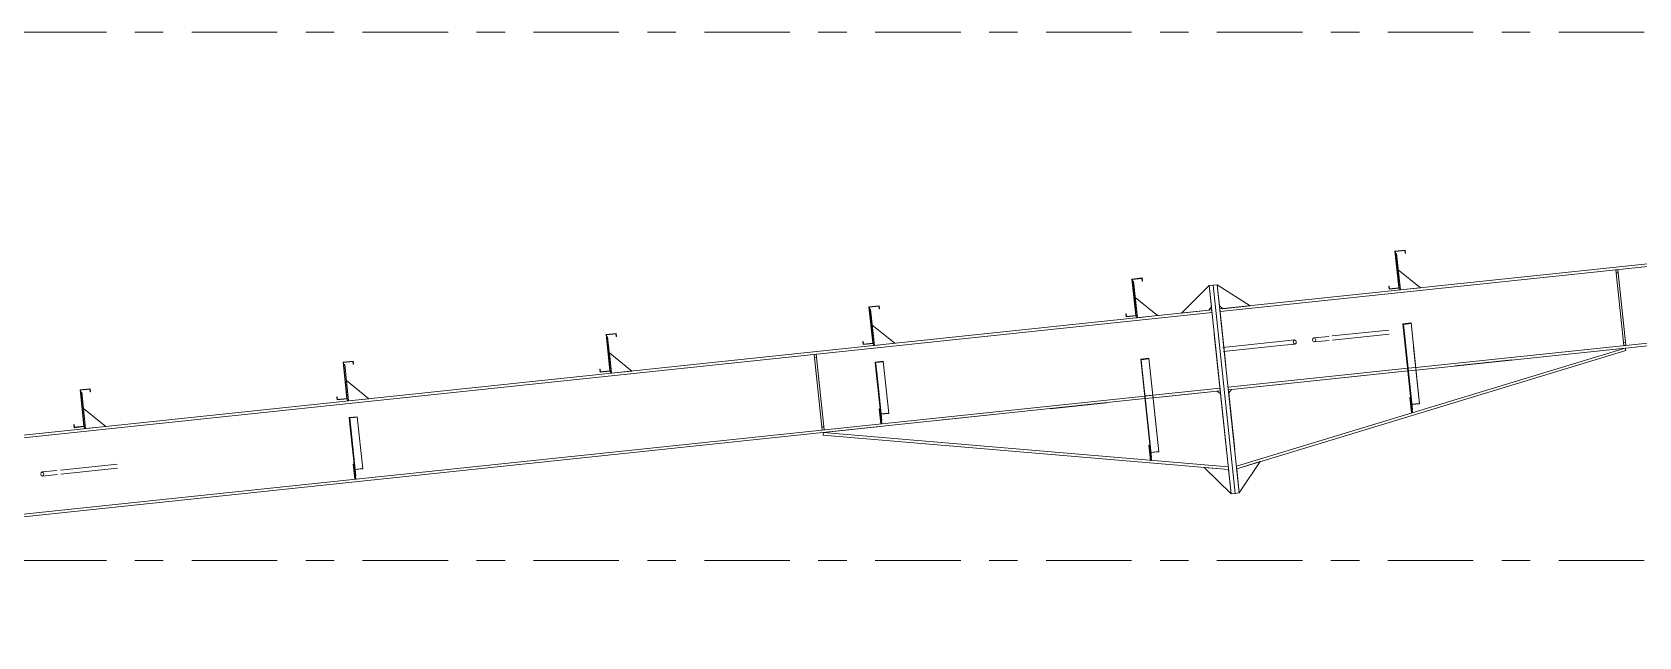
# Model space of a CAD drawing. Header units: millimetres. Extents: x -88 to 735, y -128 to 446.
# Drawn here: x 18 to 74.4, y 225.8 to 247.1 of the extents above; entities that cross this region are included whole.
import ezdxf

# ---------------------------------------------------------------- set-up
doc = ezdxf.new("R2010")
doc.units = ezdxf.units.MM
for name, pattern in [('XKITLINE00', [0]), ('XKITLINE02', [4, 2, -2]), ('XKITLINE03', [6, 3, -1, 1, -1])]:
    doc.linetypes.add(name, pattern=pattern)
doc.layers.add('Part', color=2, linetype='Continuous', lineweight=0)
doc.layers.add('S-grid', color=1, linetype='Continuous', lineweight=0)

# ---------------------------------------------------------------- blocks, each defined once
blk = doc.blocks.new('*A274')
at = {"layer": 'Part'}
blk.add_hatch(color=3, dxfattribs=at).paths.add_polyline_path([(19.665, 234.509), (20.02, 234.546), (20.031, 234.44), (20.018, 234.439), (20.008, 234.532), (19.679, 234.498), (19.814, 233.217), (19.459, 233.18), (19.447, 233.287), (19.46, 233.288), (19.47, 233.194), (19.8, 233.229)], flags=17)
blk = doc.blocks.new('*A275')
at = {"layer": 'Part'}
blk.add_hatch(color=3, dxfattribs=at).paths.add_polyline_path([(28.899, 235.483), (29.254, 235.52), (29.266, 235.414), (29.253, 235.413), (29.243, 235.506), (28.913, 235.472), (29.048, 234.191), (28.693, 234.154), (28.682, 234.261), (28.695, 234.262), (28.705, 234.168), (29.034, 234.203)], flags=17)
blk = doc.blocks.new('*A276')
at = {"layer": 'Part'}
blk.add_hatch(color=3, dxfattribs=at).paths.add_polyline_path([(38.134, 236.457), (38.489, 236.494), (38.5, 236.388), (38.487, 236.387), (38.477, 236.48), (38.148, 236.446), (38.283, 235.166), (37.928, 235.128), (37.916, 235.235), (37.929, 235.236), (37.939, 235.142), (38.269, 235.177)], flags=17)
blk = doc.blocks.new('*A277')
at = {"layer": 'Part'}
blk.add_hatch(color=3, dxfattribs=at).paths.add_polyline_path([(47.368, 237.431), (47.723, 237.468), (47.735, 237.362), (47.722, 237.361), (47.712, 237.454), (47.382, 237.42), (47.517, 236.14), (47.162, 236.102), (47.151, 236.209), (47.164, 236.21), (47.174, 236.116), (47.503, 236.151)], flags=17)
blk = doc.blocks.new('*A278')
at = {"layer": 'Part'}
blk.add_hatch(color=3, dxfattribs=at).paths.add_polyline_path([(56.603, 238.405), (56.958, 238.443), (56.969, 238.336), (56.956, 238.335), (56.946, 238.428), (56.617, 238.394), (56.752, 237.114), (56.397, 237.076), (56.385, 237.183), (56.398, 237.184), (56.408, 237.09), (56.738, 237.125)], flags=17)
blk = doc.blocks.new('*A279')
at = {"layer": 'Part'}
blk.add_hatch(color=3, dxfattribs=at).paths.add_polyline_path([(65.837, 239.379), (66.192, 239.417), (66.204, 239.31), (66.191, 239.309), (66.181, 239.402), (65.851, 239.368), (65.986, 238.088), (65.631, 238.05), (65.62, 238.157), (65.633, 238.158), (65.643, 238.064), (65.972, 238.099)], flags=17)
blk = doc.blocks.new('*A304')
at = {"layer": 'Part'}
blk.add_hatch(color=3, dxfattribs=at).paths.add_polyline_path([(29.117, 233.538), (29.401, 233.568), (29.403, 233.55), (29.133, 233.522), (29.169, 233.18), (29.155, 233.178)], flags=17)
blk = doc.blocks.new('*A305')
at = {"layer": 'Part'}
blk.add_hatch(color=3, dxfattribs=at).paths.add_polyline_path([(47.586, 235.486), (47.87, 235.516), (47.872, 235.498), (47.602, 235.47), (47.638, 235.128), (47.624, 235.126)], flags=17)
blk = doc.blocks.new('*A306')
at = {"layer": 'Part'}
blk.add_hatch(color=3, dxfattribs=at).paths.add_polyline_path([(56.912, 235.591), (57.197, 235.621), (57.199, 235.596), (56.929, 235.568), (56.978, 235.103), (56.964, 235.101)], flags=17)
blk = doc.blocks.new('*A307')
at = {"layer": 'Part'}
blk.add_hatch(color=3, dxfattribs=at).paths.add_polyline_path([(66.119, 236.833), (66.403, 236.863), (66.405, 236.841), (66.135, 236.813), (66.18, 236.389), (66.166, 236.388)], flags=17)
blk = doc.blocks.new('*A309')
at = {"layer": 'Part'}
blk.add_hatch(color=3, dxfattribs=at).paths.add_polyline_path([(19.665, 234.509), (20.02, 234.546), (20.031, 234.44), (20.018, 234.439), (20.008, 234.532), (19.679, 234.498), (19.814, 233.217), (19.459, 233.18), (19.447, 233.287), (19.46, 233.288), (19.47, 233.194), (19.8, 233.229)], flags=17)
blk = doc.blocks.new('*A310')
at = {"layer": 'Part'}
blk.add_hatch(color=3, dxfattribs=at).paths.add_polyline_path([(28.899, 235.483), (29.254, 235.52), (29.266, 235.414), (29.253, 235.413), (29.243, 235.506), (28.913, 235.472), (29.048, 234.191), (28.693, 234.154), (28.682, 234.261), (28.695, 234.262), (28.705, 234.168), (29.034, 234.203)], flags=17)
blk = doc.blocks.new('*A311')
at = {"layer": 'Part'}
blk.add_hatch(color=3, dxfattribs=at).paths.add_polyline_path([(38.134, 236.457), (38.489, 236.494), (38.5, 236.388), (38.487, 236.387), (38.477, 236.48), (38.148, 236.446), (38.283, 235.166), (37.928, 235.128), (37.916, 235.235), (37.929, 235.236), (37.939, 235.142), (38.269, 235.177)], flags=17)
blk = doc.blocks.new('*A312')
at = {"layer": 'Part'}
blk.add_hatch(color=3, dxfattribs=at).paths.add_polyline_path([(47.368, 237.431), (47.723, 237.468), (47.735, 237.362), (47.722, 237.361), (47.712, 237.454), (47.382, 237.42), (47.517, 236.14), (47.162, 236.102), (47.151, 236.209), (47.164, 236.21), (47.174, 236.116), (47.503, 236.151)], flags=17)
blk = doc.blocks.new('*A313')
at = {"layer": 'Part'}
blk.add_hatch(color=3, dxfattribs=at).paths.add_polyline_path([(56.603, 238.405), (56.958, 238.443), (56.969, 238.336), (56.956, 238.335), (56.946, 238.428), (56.617, 238.394), (56.752, 237.114), (56.397, 237.076), (56.385, 237.183), (56.398, 237.184), (56.408, 237.09), (56.738, 237.125)], flags=17)
blk = doc.blocks.new('*A314')
at = {"layer": 'Part'}
blk.add_hatch(color=3, dxfattribs=at).paths.add_polyline_path([(65.837, 239.379), (66.192, 239.417), (66.204, 239.31), (66.191, 239.309), (66.181, 239.402), (65.851, 239.368), (65.986, 238.088), (65.631, 238.05), (65.62, 238.157), (65.633, 238.158), (65.643, 238.064), (65.972, 238.099)], flags=17)
blk = doc.blocks.new('*A1350')
at = {"layer": 'S-grid', "color": 1, "linetype": 'XKITLINE03', "lineweight": 0}
blk.add_line((-48.412, 247.082), (100.797, 247.082), dxfattribs=at)
blk = doc.blocks.new('*A1351')
at = {"layer": 'S-grid', "color": 1, "linetype": 'XKITLINE03', "lineweight": 0}
blk.add_line((-48.412, 228.511), (395.032, 228.511), dxfattribs=at)
blk = doc.blocks.new('*A1394')
at = {"layer": 'Part', "color": 2, "linetype": 'XKITLINE00', "lineweight": 0}
for p, q in [((121.946, 243.918), (59.689, 237.352)), ((121.956, 243.826), (59.698, 237.259)), ((121.954, 243.847), (121.956, 243.826)), ((122.236, 241.169), (66.568, 235.297)), ((122.246, 241.077), (66.578, 235.205)), ((122.236, 241.169), (122.246, 241.077)), ((66.284, 235.268), (59.979, 234.602)), ((66.294, 235.175), (59.988, 234.51))]:
    blk.add_line(p, q, dxfattribs=at)
at = {"layer": 'Part', "color": 7, "linetype": 'XKITLINE02', "lineweight": 0}
for p, q in [((121.946, 243.918), (121.954, 243.847)), ((121.956, 243.826), (122.236, 241.169)), ((59.689, 237.352), (59.988, 234.51)), ((66.568, 235.297), (66.284, 235.268)), ((66.578, 235.205), (66.294, 235.175))]:
    blk.add_line(p, q, dxfattribs=at)
blk = doc.blocks.new('*A1435')
at = {"layer": 'Part', "color": 2, "linetype": 'XKITLINE00', "lineweight": 0}
for p, q in [((59.404, 237.322), (-25.529, 228.363)), ((59.414, 237.229), (-25.425, 228.281)), ((57.049, 234.293), (-16.542, 226.531)), ((57.059, 234.201), (-16.533, 226.439)), ((59.694, 234.572), (57.333, 234.323)), ((59.704, 234.48), (57.343, 234.231)), ((-16.827, 226.501), (-22.42, 225.911)), ((-16.817, 226.409), (-22.315, 225.829))]:
    blk.add_line(p, q, dxfattribs=at)
at = {"layer": 'Part', "color": 7, "linetype": 'XKITLINE02', "lineweight": 0}
for p, q in [((59.704, 234.48), (59.404, 237.322)), ((57.333, 234.323), (57.049, 234.293)), ((57.343, 234.231), (57.059, 234.201)), ((57.333, 234.323), (57.063, 234.295)), ((-25.529, 228.363), (-22.315, 225.829)), ((-16.542, 226.531), (-16.827, 226.501)), ((-16.533, 226.439), (-16.817, 226.409))]:
    blk.add_line(p, q, dxfattribs=at)
blk = doc.blocks.new('*A1438')
at = {"layer": 'Part', "color": 2, "linetype": 'XKITLINE00', "lineweight": 0}
for p, q in [((65.894, 239.299), (65.859, 239.295)), ((66.029, 238.02), (65.894, 239.299)), ((65.986, 238.088), (65.994, 238.017))]:
    blk.add_line(p, q, dxfattribs=at)
at = {"layer": 'Part', "color": 7, "linetype": 'XKITLINE02', "lineweight": 0}
for p, q in [((65.859, 239.295), (65.986, 238.088)), ((65.994, 238.017), (66.029, 238.02))]:
    blk.add_line(p, q, dxfattribs=at)
blk = doc.blocks.new('*A1439')
at = {"layer": 'Part', "color": 2, "linetype": 'XKITLINE00', "lineweight": 0}
for p, q in [((66.356, 234.239), (66.392, 234.243)), ((66.413, 233.706), (66.356, 234.239)), ((66.411, 234.06), (66.448, 233.71)), ((66.448, 233.71), (66.413, 233.706))]:
    blk.add_line(p, q, dxfattribs=at)
at = {"layer": 'Part', "color": 7, "linetype": 'XKITLINE02', "lineweight": 0}
for p, q in [((66.392, 234.243), (66.411, 234.06)), ((66.401, 233.813), (66.437, 233.816))]:
    blk.add_line(p, q, dxfattribs=at)
blk = doc.blocks.new('*A1440')
at = {"layer": 'Part', "color": 2, "linetype": 'XKITLINE00', "lineweight": 0}
blk.add_line((66.74, 238.095), (65.954, 238.731), dxfattribs=at)
at = {"layer": 'Part', "color": 7, "linetype": 'XKITLINE02', "lineweight": 0}
for p, q in [((65.954, 238.731), (66.029, 238.02)), ((66.029, 238.02), (66.74, 238.095))]:
    blk.add_line(p, q, dxfattribs=at)
blk = doc.blocks.new('*A1441')
at = {"layer": 'Part', "color": 2, "linetype": 'XKITLINE00', "lineweight": 0}
for p, q in [((60.754, 237.464), (59.599, 238.204)), ((59.677, 237.458), (59.795, 237.363))]:
    blk.add_line(p, q, dxfattribs=at)
at = {"layer": 'Part', "color": 7, "linetype": 'XKITLINE02', "lineweight": 0}
for p, q in [((59.599, 238.204), (59.677, 237.458)), ((59.795, 237.363), (60.754, 237.464))]:
    blk.add_line(p, q, dxfattribs=at)
blk = doc.blocks.new('*A1450')
at = {"layer": 'Part', "color": 7, "linetype": 'XKITLINE02', "lineweight": 0}
for p, q in [((73.669, 238.733), (73.598, 238.725)), ((73.598, 238.725), (73.878, 236.069)), ((73.949, 236.076), (73.669, 238.733)), ((73.609, 238.619), (73.68, 238.626)), ((73.867, 236.175), (73.938, 236.183)), ((73.878, 236.069), (73.949, 236.076))]:
    blk.add_line(p, q, dxfattribs=at)
blk = doc.blocks.new('*A1451')
at = {"layer": 'Part', "color": 7, "linetype": 'XKITLINE02', "lineweight": 0}
for p, q in [((73.669, 238.733), (73.598, 238.725)), ((73.609, 238.619), (73.68, 238.626)), ((73.938, 236.183), (73.867, 236.175)), ((73.949, 236.076), (73.878, 236.069))]:
    blk.add_line(p, q, dxfattribs=at)
at = {"layer": 'Part', "color": 2, "linetype": 'XKITLINE00', "lineweight": 0}
for p, q in [((73.878, 236.069), (73.598, 238.725)), ((73.669, 238.733), (73.949, 236.076))]:
    blk.add_line(p, q, dxfattribs=at)
blk = doc.blocks.new('*A1456')
at = {"layer": 'Part', "color": 2, "linetype": 'XKITLINE00', "lineweight": 0}
for p, q in [((19.665, 234.509), (20.02, 234.546)), ((19.8, 233.229), (19.665, 234.509)), ((20.008, 234.532), (19.679, 234.498)), ((19.679, 234.498), (19.814, 233.217)), ((20.018, 234.439), (20.008, 234.532)), ((20.031, 234.44), (20.018, 234.439)), ((20.02, 234.546), (20.031, 234.44)), ((19.447, 233.287), (19.46, 233.288)), ((19.459, 233.18), (19.447, 233.287)), ((19.814, 233.217), (19.459, 233.18)), ((19.46, 233.288), (19.47, 233.194)), ((19.47, 233.194), (19.8, 233.229))]:
    blk.add_line(p, q, dxfattribs=at)
blk = doc.blocks.new('*A1457')
at = {"layer": 'Part', "color": 2, "linetype": 'XKITLINE00', "lineweight": 0}
for p, q in [((28.899, 235.483), (29.254, 235.52)), ((29.034, 234.203), (28.899, 235.483)), ((29.243, 235.506), (28.913, 235.472)), ((28.913, 235.472), (29.048, 234.191)), ((29.253, 235.413), (29.243, 235.506)), ((29.266, 235.414), (29.253, 235.413)), ((29.254, 235.52), (29.266, 235.414)), ((28.682, 234.261), (28.695, 234.262)), ((28.693, 234.154), (28.682, 234.261)), ((29.048, 234.191), (28.693, 234.154)), ((28.695, 234.262), (28.705, 234.168)), ((28.705, 234.168), (29.034, 234.203))]:
    blk.add_line(p, q, dxfattribs=at)
blk = doc.blocks.new('*A1458')
at = {"layer": 'Part', "color": 2, "linetype": 'XKITLINE00', "lineweight": 0}
for p, q in [((38.134, 236.457), (38.489, 236.494)), ((38.269, 235.177), (38.134, 236.457)), ((38.477, 236.48), (38.148, 236.446)), ((38.148, 236.446), (38.283, 235.166)), ((38.487, 236.387), (38.477, 236.48)), ((38.489, 236.494), (38.5, 236.388)), ((38.5, 236.388), (38.487, 236.387)), ((37.916, 235.235), (37.929, 235.236)), ((37.928, 235.128), (37.916, 235.235)), ((38.283, 235.166), (37.928, 235.128)), ((37.929, 235.236), (37.939, 235.142)), ((37.939, 235.142), (38.269, 235.177))]:
    blk.add_line(p, q, dxfattribs=at)
blk = doc.blocks.new('*A1459')
at = {"layer": 'Part', "color": 2, "linetype": 'XKITLINE00', "lineweight": 0}
for p, q in [((47.368, 237.431), (47.723, 237.468)), ((47.503, 236.151), (47.368, 237.431)), ((47.712, 237.454), (47.382, 237.42)), ((47.382, 237.42), (47.517, 236.14)), ((47.722, 237.361), (47.712, 237.454)), ((47.735, 237.362), (47.722, 237.361)), ((47.723, 237.468), (47.735, 237.362)), ((47.151, 236.209), (47.164, 236.21)), ((47.162, 236.102), (47.151, 236.209)), ((47.517, 236.14), (47.162, 236.102)), ((47.164, 236.21), (47.174, 236.116)), ((47.174, 236.116), (47.503, 236.151))]:
    blk.add_line(p, q, dxfattribs=at)
blk = doc.blocks.new('*A1460')
at = {"layer": 'Part', "color": 2, "linetype": 'XKITLINE00', "lineweight": 0}
for p, q in [((56.603, 238.405), (56.958, 238.443)), ((56.738, 237.125), (56.603, 238.405)), ((56.946, 238.428), (56.617, 238.394)), ((56.617, 238.394), (56.752, 237.114)), ((56.956, 238.335), (56.946, 238.428)), ((56.969, 238.336), (56.956, 238.335)), ((56.958, 238.443), (56.969, 238.336)), ((56.385, 237.183), (56.398, 237.184)), ((56.397, 237.076), (56.385, 237.183)), ((56.752, 237.114), (56.397, 237.076)), ((56.398, 237.184), (56.408, 237.09)), ((56.408, 237.09), (56.738, 237.125))]:
    blk.add_line(p, q, dxfattribs=at)
blk = doc.blocks.new('*A1461')
at = {"layer": 'Part', "color": 2, "linetype": 'XKITLINE00', "lineweight": 0}
for p, q in [((65.837, 239.379), (66.192, 239.417)), ((65.972, 238.099), (65.837, 239.379)), ((66.181, 239.402), (65.851, 239.368)), ((65.851, 239.368), (65.986, 238.088)), ((66.191, 239.309), (66.181, 239.402)), ((66.204, 239.31), (66.191, 239.309)), ((66.192, 239.417), (66.204, 239.31)), ((65.62, 238.157), (65.633, 238.158)), ((65.631, 238.05), (65.62, 238.157)), ((65.633, 238.158), (65.643, 238.064)), ((65.643, 238.064), (65.972, 238.099)), ((65.986, 238.088), (65.631, 238.05))]:
    blk.add_line(p, q, dxfattribs=at)
blk = doc.blocks.new('*A1540')
at = {"layer": 'Part', "color": 2, "linetype": 'XKITLINE00', "lineweight": 0}
for p, q in [((65.837, 239.379), (66.192, 239.417)), ((65.972, 238.099), (65.837, 239.379)), ((66.181, 239.402), (65.851, 239.368)), ((65.851, 239.368), (65.986, 238.088)), ((66.191, 239.309), (66.181, 239.402)), ((66.204, 239.31), (66.191, 239.309)), ((66.192, 239.417), (66.204, 239.31)), ((65.62, 238.157), (65.633, 238.158)), ((65.631, 238.05), (65.62, 238.157)), ((65.633, 238.158), (65.643, 238.064)), ((65.643, 238.064), (65.972, 238.099)), ((65.986, 238.088), (65.631, 238.05))]:
    blk.add_line(p, q, dxfattribs=at)
blk = doc.blocks.new('*A1549')
at = {"layer": 'Part', "color": 2, "linetype": 'XKITLINE00', "lineweight": 0}
for p, q in [((19.722, 234.429), (19.687, 234.425)), ((19.857, 233.15), (19.722, 234.429)), ((19.814, 233.217), (19.821, 233.146))]:
    blk.add_line(p, q, dxfattribs=at)
at = {"layer": 'Part', "color": 7, "linetype": 'XKITLINE02', "lineweight": 0}
for p, q in [((19.687, 234.425), (19.814, 233.217)), ((19.821, 233.146), (19.857, 233.15))]:
    blk.add_line(p, q, dxfattribs=at)
blk = doc.blocks.new('*A1550')
at = {"layer": 'Part', "color": 2, "linetype": 'XKITLINE00', "lineweight": 0}
blk.add_line((19.782, 233.861), (20.567, 233.225), dxfattribs=at)
at = {"layer": 'Part', "color": 7, "linetype": 'XKITLINE02', "lineweight": 0}
for p, q in [((19.857, 233.15), (19.782, 233.861)), ((20.567, 233.225), (19.857, 233.15))]:
    blk.add_line(p, q, dxfattribs=at)
blk = doc.blocks.new('*A1551')
at = {"layer": 'Part', "color": 2, "linetype": 'XKITLINE00', "lineweight": 0}
for p, q in [((29.254, 231.9), (29.29, 231.904)), ((29.31, 231.368), (29.254, 231.9)), ((29.313, 231.682), (29.346, 231.371))]:
    blk.add_line(p, q, dxfattribs=at)
at = {"layer": 'Part', "color": 7, "linetype": 'XKITLINE02', "lineweight": 0}
for p, q in [((29.29, 231.904), (29.313, 231.682)), ((29.299, 231.474), (29.335, 231.478)), ((29.346, 231.371), (29.31, 231.368))]:
    blk.add_line(p, q, dxfattribs=at)
blk = doc.blocks.new('*A1552')
at = {"layer": 'Part', "color": 7, "linetype": 'XKITLINE02', "lineweight": 0}
for p, q in [((29.29, 231.904), (29.254, 231.9)), ((29.254, 231.9), (29.31, 231.368)), ((29.346, 231.371), (29.29, 231.904)), ((29.299, 231.474), (29.335, 231.478)), ((29.31, 231.368), (29.346, 231.371))]:
    blk.add_line(p, q, dxfattribs=at)
blk = doc.blocks.new('*A1553')
at = {"layer": 'Part', "color": 7, "linetype": 'XKITLINE02', "lineweight": 0}
for p, q in [((29.333, 231.491), (29.117, 233.538)), ((29.347, 231.493), (29.133, 233.522)), ((29.595, 231.734), (29.401, 233.568)), ((29.31, 231.716), (29.594, 231.746)), ((29.325, 231.706), (29.595, 231.734)), ((29.333, 231.491), (29.347, 231.493))]:
    blk.add_line(p, q, dxfattribs=at)
blk = doc.blocks.new('*A1554')
at = {"layer": 'Part', "color": 2, "linetype": 'XKITLINE00', "lineweight": 0}
for p, q in [((29.117, 233.538), (29.401, 233.568)), ((29.155, 233.178), (29.117, 233.538)), ((29.133, 233.522), (29.403, 233.55)), ((29.347, 231.493), (29.133, 233.522)), ((29.155, 233.178), (29.169, 233.18)), ((29.155, 233.178), (29.313, 231.682)), ((29.401, 233.568), (29.595, 231.734)), ((29.325, 231.706), (29.595, 231.734)), ((29.333, 231.491), (29.347, 231.493))]:
    blk.add_line(p, q, dxfattribs=at)
at = {"layer": 'Part', "color": 7, "linetype": 'XKITLINE02', "lineweight": 0}
for p, q in [((29.31, 231.716), (29.594, 231.746)), ((29.313, 231.682), (29.333, 231.491))]:
    blk.add_line(p, q, dxfattribs=at)
blk = doc.blocks.new('*A1555')
at = {"layer": 'Part', "color": 2, "linetype": 'XKITLINE00', "lineweight": 0}
blk.add_line((29.016, 234.835), (29.802, 234.199), dxfattribs=at)
at = {"layer": 'Part', "color": 7, "linetype": 'XKITLINE02', "lineweight": 0}
for p, q in [((29.091, 234.124), (29.016, 234.835)), ((29.802, 234.199), (29.091, 234.124))]:
    blk.add_line(p, q, dxfattribs=at)
blk = doc.blocks.new('*A1556')
at = {"layer": 'Part', "color": 2, "linetype": 'XKITLINE00', "lineweight": 0}
for p, q in [((28.957, 235.403), (28.921, 235.399)), ((29.091, 234.124), (28.957, 235.403)), ((29.048, 234.191), (29.056, 234.12))]:
    blk.add_line(p, q, dxfattribs=at)
at = {"layer": 'Part', "color": 7, "linetype": 'XKITLINE02', "lineweight": 0}
for p, q in [((28.921, 235.399), (29.048, 234.191)), ((29.056, 234.12), (29.091, 234.124))]:
    blk.add_line(p, q, dxfattribs=at)
blk = doc.blocks.new('*A1557')
at = {"layer": 'Part', "color": 7, "linetype": 'XKITLINE02', "lineweight": 0}
for p, q in [((45.769, 233.01), (59.6, 234.469)), ((59.715, 234.376), (59.996, 231.71))]:
    blk.add_line(p, q, dxfattribs=at)
at = {"layer": 'Part', "color": 2, "linetype": 'XKITLINE00', "lineweight": 0}
for p, q in [((59.6, 234.469), (59.715, 234.376)), ((45.769, 233.01), (45.762, 232.918)), ((59.996, 231.71), (45.762, 232.918)), ((59.986, 231.804), (45.769, 233.01))]:
    blk.add_line(p, q, dxfattribs=at)
blk = doc.blocks.new('*A1558')
at = {"layer": 'Part', "color": 7, "linetype": 'XKITLINE02', "lineweight": 0}
for p, q in [((47.759, 233.852), (47.723, 233.848)), ((47.723, 233.848), (47.779, 233.316)), ((47.815, 233.319), (47.759, 233.852)), ((47.768, 233.422), (47.804, 233.426)), ((47.779, 233.316), (47.815, 233.319))]:
    blk.add_line(p, q, dxfattribs=at)
blk = doc.blocks.new('*A1559')
at = {"layer": 'Part', "color": 2, "linetype": 'XKITLINE00', "lineweight": 0}
for p, q in [((47.723, 233.848), (47.759, 233.852)), ((47.779, 233.316), (47.723, 233.848)), ((47.782, 233.63), (47.815, 233.319))]:
    blk.add_line(p, q, dxfattribs=at)
at = {"layer": 'Part', "color": 7, "linetype": 'XKITLINE02', "lineweight": 0}
for p, q in [((47.759, 233.852), (47.782, 233.63)), ((47.768, 233.422), (47.804, 233.426)), ((47.815, 233.319), (47.779, 233.316))]:
    blk.add_line(p, q, dxfattribs=at)
blk = doc.blocks.new('*A1560')
at = {"layer": 'Part', "color": 2, "linetype": 'XKITLINE00', "lineweight": 0}
for p, q in [((57.196, 232.562), (57.232, 232.566)), ((57.251, 232.036), (57.196, 232.562)), ((57.249, 232.398), (57.288, 232.033))]:
    blk.add_line(p, q, dxfattribs=at)
at = {"layer": 'Part', "color": 7, "linetype": 'XKITLINE02', "lineweight": 0}
for p, q in [((57.232, 232.566), (57.249, 232.398)), ((57.241, 232.136), (57.276, 232.139)), ((57.251, 232.036), (57.252, 232.029)), ((57.288, 232.033), (57.252, 232.029))]:
    blk.add_line(p, q, dxfattribs=at)
blk = doc.blocks.new('*A1561')
at = {"layer": 'Part', "color": 7, "linetype": 'XKITLINE02', "lineweight": 0}
for p, q in [((57.232, 232.566), (57.196, 232.562)), ((57.196, 232.562), (57.252, 232.029)), ((57.288, 232.033), (57.232, 232.566)), ((57.241, 232.136), (57.276, 232.139)), ((57.252, 232.029), (57.288, 232.033))]:
    blk.add_line(p, q, dxfattribs=at)
blk = doc.blocks.new('*A1562')
at = {"layer": 'Part', "color": 2, "linetype": 'XKITLINE00', "lineweight": 0}
for p, q in [((38.191, 236.377), (38.155, 236.373)), ((38.326, 235.098), (38.191, 236.377)), ((38.283, 235.166), (38.29, 235.094))]:
    blk.add_line(p, q, dxfattribs=at)
at = {"layer": 'Part', "color": 7, "linetype": 'XKITLINE02', "lineweight": 0}
for p, q in [((38.155, 236.373), (38.283, 235.166)), ((38.29, 235.094), (38.326, 235.098))]:
    blk.add_line(p, q, dxfattribs=at)
blk = doc.blocks.new('*A1563')
at = {"layer": 'Part', "color": 2, "linetype": 'XKITLINE00', "lineweight": 0}
blk.add_line((39.036, 235.173), (38.251, 235.809), dxfattribs=at)
at = {"layer": 'Part', "color": 7, "linetype": 'XKITLINE02', "lineweight": 0}
for p, q in [((38.251, 235.809), (38.326, 235.098)), ((38.326, 235.098), (39.036, 235.173))]:
    blk.add_line(p, q, dxfattribs=at)
blk = doc.blocks.new('*A1564')
at = {"layer": 'Part', "color": 7, "linetype": 'XKITLINE02', "lineweight": 0}
for p, q in [((45.515, 235.763), (45.444, 235.756)), ((45.444, 235.756), (45.724, 233.099)), ((45.455, 235.649), (45.526, 235.657)), ((45.795, 233.106), (45.515, 235.763)), ((45.713, 233.206), (45.784, 233.213)), ((45.724, 233.099), (45.795, 233.106))]:
    blk.add_line(p, q, dxfattribs=at)
blk = doc.blocks.new('*A1565')
at = {"layer": 'Part', "color": 7, "linetype": 'XKITLINE02', "lineweight": 0}
for p, q in [((45.515, 235.763), (45.444, 235.756)), ((45.455, 235.649), (45.526, 235.657)), ((45.784, 233.213), (45.713, 233.206)), ((45.795, 233.106), (45.724, 233.099))]:
    blk.add_line(p, q, dxfattribs=at)
at = {"layer": 'Part', "color": 2, "linetype": 'XKITLINE00', "lineweight": 0}
for p, q in [((45.724, 233.099), (45.444, 235.756)), ((45.515, 235.763), (45.795, 233.106))]:
    blk.add_line(p, q, dxfattribs=at)
blk = doc.blocks.new('*A1566')
at = {"layer": 'Part', "color": 2, "linetype": 'XKITLINE00', "lineweight": 0}
for p, q in [((47.586, 235.486), (47.87, 235.516)), ((47.624, 235.126), (47.586, 235.486)), ((47.872, 235.498), (47.602, 235.47)), ((47.602, 235.47), (47.638, 235.128)), ((47.87, 235.516), (48.064, 233.682)), ((47.638, 235.128), (47.624, 235.126)), ((47.624, 235.126), (47.782, 233.63)), ((47.816, 233.441), (47.638, 235.128)), ((47.794, 233.654), (48.064, 233.682)), ((47.802, 233.439), (47.816, 233.441))]:
    blk.add_line(p, q, dxfattribs=at)
at = {"layer": 'Part', "color": 7, "linetype": 'XKITLINE02', "lineweight": 0}
for p, q in [((47.779, 233.664), (48.063, 233.694)), ((47.782, 233.63), (47.802, 233.439))]:
    blk.add_line(p, q, dxfattribs=at)
blk = doc.blocks.new('*A1567')
at = {"layer": 'Part', "color": 7, "linetype": 'XKITLINE02', "lineweight": 0}
for p, q in [((47.802, 233.439), (47.586, 235.486)), ((47.816, 233.441), (47.602, 235.47)), ((48.064, 233.682), (47.87, 235.516)), ((47.779, 233.664), (48.063, 233.694)), ((47.794, 233.654), (48.064, 233.682)), ((47.802, 233.439), (47.816, 233.441))]:
    blk.add_line(p, q, dxfattribs=at)
blk = doc.blocks.new('*A1568')
at = {"layer": 'Part', "color": 2, "linetype": 'XKITLINE00', "lineweight": 0}
for p, q in [((47.425, 237.351), (47.39, 237.347)), ((47.56, 236.072), (47.425, 237.351)), ((47.517, 236.14), (47.525, 236.069))]:
    blk.add_line(p, q, dxfattribs=at)
at = {"layer": 'Part', "color": 7, "linetype": 'XKITLINE02', "lineweight": 0}
for p, q in [((47.39, 237.347), (47.517, 236.14)), ((47.525, 236.069), (47.56, 236.072))]:
    blk.add_line(p, q, dxfattribs=at)
blk = doc.blocks.new('*A1569')
at = {"layer": 'Part', "color": 2, "linetype": 'XKITLINE00', "lineweight": 0}
blk.add_line((48.271, 236.147), (47.485, 236.783), dxfattribs=at)
at = {"layer": 'Part', "color": 7, "linetype": 'XKITLINE02', "lineweight": 0}
for p, q in [((47.485, 236.783), (47.56, 236.072)), ((47.56, 236.072), (48.271, 236.147))]:
    blk.add_line(p, q, dxfattribs=at)
blk = doc.blocks.new('*A1570')
at = {"layer": 'Part', "color": 2, "linetype": 'XKITLINE00', "lineweight": 0}
for p, q in [((59.315, 238.174), (58.339, 237.209)), ((59.298, 237.31), (59.393, 237.428))]:
    blk.add_line(p, q, dxfattribs=at)
at = {"layer": 'Part', "color": 7, "linetype": 'XKITLINE02', "lineweight": 0}
for p, q in [((59.393, 237.428), (59.315, 238.174)), ((58.339, 237.209), (59.298, 237.31))]:
    blk.add_line(p, q, dxfattribs=at)
blk = doc.blocks.new('*A1571')
at = {"layer": 'Part', "color": 2, "linetype": 'XKITLINE00', "lineweight": 0}
blk.add_line((57.505, 237.121), (56.72, 237.757), dxfattribs=at)
at = {"layer": 'Part', "color": 7, "linetype": 'XKITLINE02', "lineweight": 0}
for p, q in [((56.72, 237.757), (56.795, 237.046)), ((56.795, 237.046), (57.505, 237.121))]:
    blk.add_line(p, q, dxfattribs=at)
blk = doc.blocks.new('*A1572')
at = {"layer": 'Part', "color": 2, "linetype": 'XKITLINE00', "lineweight": 0}
for p, q in [((56.66, 238.325), (56.624, 238.321)), ((56.795, 237.046), (56.66, 238.325)), ((56.752, 237.114), (56.759, 237.043))]:
    blk.add_line(p, q, dxfattribs=at)
at = {"layer": 'Part', "color": 7, "linetype": 'XKITLINE02', "lineweight": 0}
for p, q in [((56.624, 238.321), (56.752, 237.114)), ((56.759, 237.043), (56.795, 237.046))]:
    blk.add_line(p, q, dxfattribs=at)
blk = doc.blocks.new('*A1573')
at = {"layer": 'Part', "color": 7, "linetype": 'XKITLINE02', "lineweight": 0}
for p, q in [((57.276, 232.147), (56.912, 235.591)), ((57.29, 232.148), (56.929, 235.568)), ((57.543, 232.333), (57.197, 235.621)), ((57.258, 232.312), (57.542, 232.342)), ((57.273, 232.305), (57.543, 232.333)), ((57.276, 232.147), (57.29, 232.148))]:
    blk.add_line(p, q, dxfattribs=at)
blk = doc.blocks.new('*A1574')
at = {"layer": 'Part', "color": 2, "linetype": 'XKITLINE00', "lineweight": 0}
for p, q in [((57.197, 235.621), (56.912, 235.591)), ((56.912, 235.591), (57.249, 232.398)), ((56.929, 235.568), (57.199, 235.596)), ((56.929, 235.568), (56.978, 235.103)), ((57.543, 232.333), (57.197, 235.621)), ((56.978, 235.103), (56.964, 235.101)), ((57.29, 232.148), (56.978, 235.103)), ((57.273, 232.305), (57.543, 232.333)), ((57.276, 232.147), (57.29, 232.148))]:
    blk.add_line(p, q, dxfattribs=at)
at = {"layer": 'Part', "color": 7, "linetype": 'XKITLINE02', "lineweight": 0}
for p, q in [((57.249, 232.398), (57.276, 232.147)), ((57.258, 232.312), (57.542, 232.342))]:
    blk.add_line(p, q, dxfattribs=at)
blk = doc.blocks.new('*A1575')
at = {"layer": 'Part', "color": 7, "linetype": 'XKITLINE02', "lineweight": 0}
for p, q in [((73.923, 235.98), (60.092, 234.521)), ((59.999, 234.406), (60.281, 231.74))]:
    blk.add_line(p, q, dxfattribs=at)
at = {"layer": 'Part', "color": 2, "linetype": 'XKITLINE00', "lineweight": 0}
for p, q in [((73.923, 235.98), (60.271, 231.834)), ((73.95, 235.891), (60.281, 231.74)), ((73.923, 235.98), (73.95, 235.891)), ((60.092, 234.521), (59.999, 234.406))]:
    blk.add_line(p, q, dxfattribs=at)
blk = doc.blocks.new('*A1576')
at = {"layer": 'Part', "color": 2, "linetype": 'XKITLINE00', "lineweight": 0}
blk.add_line((59.142, 231.782), (60.086, 230.857), dxfattribs=at)
at = {"layer": 'Part', "color": 7, "linetype": 'XKITLINE02', "lineweight": 0}
for p, q in [((59.996, 231.71), (59.142, 231.782)), ((60.086, 230.857), (59.996, 231.71))]:
    blk.add_line(p, q, dxfattribs=at)
blk = doc.blocks.new('*A1577')
at = {"layer": 'Part', "color": 7, "linetype": 'XKITLINE02', "lineweight": 0}
for p, q in [((61.101, 231.989), (60.281, 231.74)), ((60.281, 231.74), (60.37, 230.887))]:
    blk.add_line(p, q, dxfattribs=at)
at = {"layer": 'Part', "color": 2, "linetype": 'XKITLINE00', "lineweight": 0}
blk.add_line((60.37, 230.887), (61.101, 231.989), dxfattribs=at)
blk = doc.blocks.new('*A1578')
at = {"layer": 'Part', "color": 2, "linetype": 'XKITLINE00', "lineweight": 0}
for p, q in [((59.457, 238.189), (59.315, 238.174)), ((59.315, 238.174), (60.086, 230.857)), ((60.228, 230.872), (59.457, 238.189)), ((60.086, 230.857), (60.228, 230.872))]:
    blk.add_line(p, q, dxfattribs=at)
blk = doc.blocks.new('*A1579')
at = {"layer": 'Part', "color": 2, "linetype": 'XKITLINE00', "lineweight": 0}
for p, q in [((59.457, 238.189), (59.599, 238.204)), ((60.228, 230.872), (59.457, 238.189)), ((60.37, 230.887), (59.599, 238.204)), ((60.37, 230.887), (60.228, 230.872))]:
    blk.add_line(p, q, dxfattribs=at)
blk = doc.blocks.new('*A1580')
at = {"layer": 'Part', "color": 2, "linetype": 'XKITLINE00', "lineweight": 0}
for p, q in [((66.403, 236.863), (66.119, 236.833)), ((66.119, 236.833), (66.411, 234.06)), ((66.135, 236.813), (66.405, 236.841)), ((66.135, 236.813), (66.18, 236.389)), ((66.702, 234.025), (66.403, 236.863)), ((66.18, 236.389), (66.166, 236.388)), ((66.45, 233.825), (66.18, 236.389)), ((66.432, 233.997), (66.702, 234.025)), ((66.436, 233.823), (66.45, 233.825))]:
    blk.add_line(p, q, dxfattribs=at)
at = {"layer": 'Part', "color": 7, "linetype": 'XKITLINE02', "lineweight": 0}
for p, q in [((66.411, 234.06), (66.436, 233.823)), ((66.417, 234.005), (66.701, 234.034))]:
    blk.add_line(p, q, dxfattribs=at)
blk = doc.blocks.new('*A1581')
at = {"layer": 'Part', "color": 7, "linetype": 'XKITLINE02', "lineweight": 0}
for p, q in [((66.436, 233.823), (66.119, 236.833)), ((66.45, 233.825), (66.135, 236.813)), ((66.702, 234.025), (66.403, 236.863)), ((66.417, 234.005), (66.701, 234.034)), ((66.432, 233.997), (66.702, 234.025)), ((66.436, 233.823), (66.45, 233.825))]:
    blk.add_line(p, q, dxfattribs=at)
blk = doc.blocks.new('*A1582')
at = {"layer": 'Part', "color": 7, "linetype": 'XKITLINE02', "lineweight": 0}
for p, q in [((66.392, 234.243), (66.356, 234.239)), ((66.356, 234.239), (66.413, 233.706)), ((66.448, 233.71), (66.392, 234.243)), ((66.401, 233.813), (66.437, 233.816)), ((66.413, 233.706), (66.448, 233.71))]:
    blk.add_line(p, q, dxfattribs=at)
blk = doc.blocks.new('*A1583')
at = {"layer": 'Part', "color": 7, "linetype": 'XKITLINE02', "lineweight": 0}
for p, q in [((20.963, 231.902), (18.854, 231.68)), ((20.978, 231.76), (18.869, 231.538))]:
    blk.add_line(p, q, dxfattribs=at)
at = {"layer": 'Part', "color": 2, "linetype": 'XKITLINE00', "lineweight": 0}
for p, q in [((18.294, 231.6), (18.283, 231.548)), ((18.283, 231.548), (18.305, 231.499)), ((18.33, 231.625), (18.294, 231.6)), ((18.305, 231.499), (18.345, 231.482)), ((18.854, 231.68), (18.33, 231.625)), ((18.371, 231.608), (18.33, 231.625)), ((18.869, 231.538), (18.345, 231.482)), ((18.345, 231.482), (18.382, 231.507)), ((18.392, 231.559), (18.371, 231.608)), ((18.382, 231.507), (18.392, 231.559))]:
    blk.add_line(p, q, dxfattribs=at)
blk = doc.blocks.new('*A1586')
at = {"layer": 'Part', "color": 2, "linetype": 'XKITLINE00', "lineweight": 0}
for p, q in [((19.665, 234.509), (20.02, 234.546)), ((19.8, 233.229), (19.665, 234.509)), ((20.008, 234.532), (19.679, 234.498)), ((19.679, 234.498), (19.814, 233.217)), ((20.018, 234.439), (20.008, 234.532)), ((20.031, 234.44), (20.018, 234.439)), ((20.02, 234.546), (20.031, 234.44)), ((19.447, 233.287), (19.46, 233.288)), ((19.459, 233.18), (19.447, 233.287)), ((19.814, 233.217), (19.459, 233.18)), ((19.46, 233.288), (19.47, 233.194)), ((19.47, 233.194), (19.8, 233.229))]:
    blk.add_line(p, q, dxfattribs=at)
blk = doc.blocks.new('*A1587')
at = {"layer": 'Part', "color": 2, "linetype": 'XKITLINE00', "lineweight": 0}
for p, q in [((28.899, 235.483), (29.254, 235.52)), ((29.034, 234.203), (28.899, 235.483)), ((29.243, 235.506), (28.913, 235.472)), ((28.913, 235.472), (29.048, 234.191)), ((29.253, 235.413), (29.243, 235.506)), ((29.266, 235.414), (29.253, 235.413)), ((29.254, 235.52), (29.266, 235.414)), ((28.682, 234.261), (28.695, 234.262)), ((28.693, 234.154), (28.682, 234.261)), ((29.048, 234.191), (28.693, 234.154)), ((28.695, 234.262), (28.705, 234.168)), ((28.705, 234.168), (29.034, 234.203))]:
    blk.add_line(p, q, dxfattribs=at)
blk = doc.blocks.new('*A1588')
at = {"layer": 'Part', "color": 2, "linetype": 'XKITLINE00', "lineweight": 0}
for p, q in [((38.134, 236.457), (38.489, 236.494)), ((38.269, 235.177), (38.134, 236.457)), ((38.477, 236.48), (38.148, 236.446)), ((38.148, 236.446), (38.283, 235.166)), ((38.487, 236.387), (38.477, 236.48)), ((38.489, 236.494), (38.5, 236.388)), ((38.5, 236.388), (38.487, 236.387)), ((37.916, 235.235), (37.929, 235.236)), ((37.928, 235.128), (37.916, 235.235)), ((38.283, 235.166), (37.928, 235.128)), ((37.929, 235.236), (37.939, 235.142)), ((37.939, 235.142), (38.269, 235.177))]:
    blk.add_line(p, q, dxfattribs=at)
blk = doc.blocks.new('*A1589')
at = {"layer": 'Part', "color": 2, "linetype": 'XKITLINE00', "lineweight": 0}
for p, q in [((47.368, 237.431), (47.723, 237.468)), ((47.503, 236.151), (47.368, 237.431)), ((47.712, 237.454), (47.382, 237.42)), ((47.382, 237.42), (47.517, 236.14)), ((47.722, 237.361), (47.712, 237.454)), ((47.735, 237.362), (47.722, 237.361)), ((47.723, 237.468), (47.735, 237.362)), ((47.151, 236.209), (47.164, 236.21)), ((47.162, 236.102), (47.151, 236.209)), ((47.517, 236.14), (47.162, 236.102)), ((47.164, 236.21), (47.174, 236.116)), ((47.174, 236.116), (47.503, 236.151))]:
    blk.add_line(p, q, dxfattribs=at)
blk = doc.blocks.new('*A1590')
at = {"layer": 'Part', "color": 7, "linetype": 'XKITLINE02', "lineweight": 0}
for p, q in [((65.624, 236.613), (63.517, 236.391)), ((65.639, 236.471), (63.531, 236.249))]:
    blk.add_line(p, q, dxfattribs=at)
at = {"layer": 'Part', "color": 2, "linetype": 'XKITLINE00', "lineweight": 0}
for p, q in [((62.956, 236.31), (62.946, 236.259)), ((62.946, 236.259), (62.967, 236.21)), ((62.993, 236.335), (62.956, 236.31)), ((62.967, 236.21), (63.008, 236.193)), ((63.517, 236.391), (62.993, 236.335)), ((63.033, 236.319), (62.993, 236.335)), ((63.531, 236.249), (63.008, 236.193)), ((63.008, 236.193), (63.044, 236.218)), ((63.055, 236.27), (63.033, 236.319)), ((63.044, 236.218), (63.055, 236.27))]:
    blk.add_line(p, q, dxfattribs=at)
blk = doc.blocks.new('*A1591')
at = {"layer": 'Part', "color": 7, "linetype": 'XKITLINE02', "lineweight": 0}
for p, q in [((61.788, 236.208), (59.68, 235.986)), ((61.803, 236.066), (59.695, 235.844))]:
    blk.add_line(p, q, dxfattribs=at)
at = {"layer": 'Part', "color": 2, "linetype": 'XKITLINE00', "lineweight": 0}
for p, q in [((62.312, 236.264), (61.788, 236.208)), ((62.327, 236.121), (61.803, 236.066)), ((62.276, 236.239), (62.265, 236.187)), ((62.265, 236.187), (62.286, 236.138)), ((62.312, 236.264), (62.276, 236.239)), ((62.286, 236.138), (62.327, 236.121)), ((62.353, 236.247), (62.312, 236.264)), ((62.327, 236.121), (62.363, 236.146)), ((62.374, 236.198), (62.353, 236.247)), ((62.363, 236.146), (62.374, 236.198))]:
    blk.add_line(p, q, dxfattribs=at)
blk = doc.blocks.new('*A1592')
at = {"layer": 'Part', "color": 2, "linetype": 'XKITLINE00', "lineweight": 0}
for p, q in [((56.603, 238.405), (56.958, 238.443)), ((56.738, 237.125), (56.603, 238.405)), ((56.946, 238.428), (56.617, 238.394)), ((56.617, 238.394), (56.752, 237.114)), ((56.956, 238.335), (56.946, 238.428)), ((56.969, 238.336), (56.956, 238.335)), ((56.958, 238.443), (56.969, 238.336)), ((56.385, 237.183), (56.398, 237.184)), ((56.397, 237.076), (56.385, 237.183)), ((56.752, 237.114), (56.397, 237.076)), ((56.398, 237.184), (56.408, 237.09)), ((56.408, 237.09), (56.738, 237.125))]:
    blk.add_line(p, q, dxfattribs=at)

msp = doc.modelspace()

# ---------------------------------------------------------------- block references
at = {"lineweight": 0}
for name in ['*A1350', '*A1394', '*A279', '*A314', '*A1461', '*A1540', '*A1438', '*A1440', '*A1450', '*A1451', '*A278', '*A313', '*A1460', '*A1592', '*A1572', '*A1570', '*A1578', '*A1579', '*A1441', '*A1571', '*A1435', '*A277', '*A312', '*A1459', '*A1589', '*A1568', '*A276', '*A311', '*A1458', '*A1588', '*A1569', '*A1590', '*A307', '*A1580', '*A1581', '*A1562', '*A1591', '*A1575', '*A275', '*A310', '*A1457', '*A1587', '*A1556', '*A1563', '*A1564', '*A1565', '*A305', '*A1566', '*A1567', '*A306', '*A1573', '*A1574', '*A1555', '*A274', '*A309', '*A1456', '*A1586', '*A1549', '*A1557', '*A1439', '*A1582', '*A1550', '*A1558', '*A1559', '*A304', '*A1553', '*A1554', '*A1560', '*A1561', '*A1583', '*A1551', '*A1552', '*A1577', '*A1576', '*A1351']:
    msp.add_blockref(name, (0, 0), dxfattribs=at)

doc.saveas('drawing.dxf')
